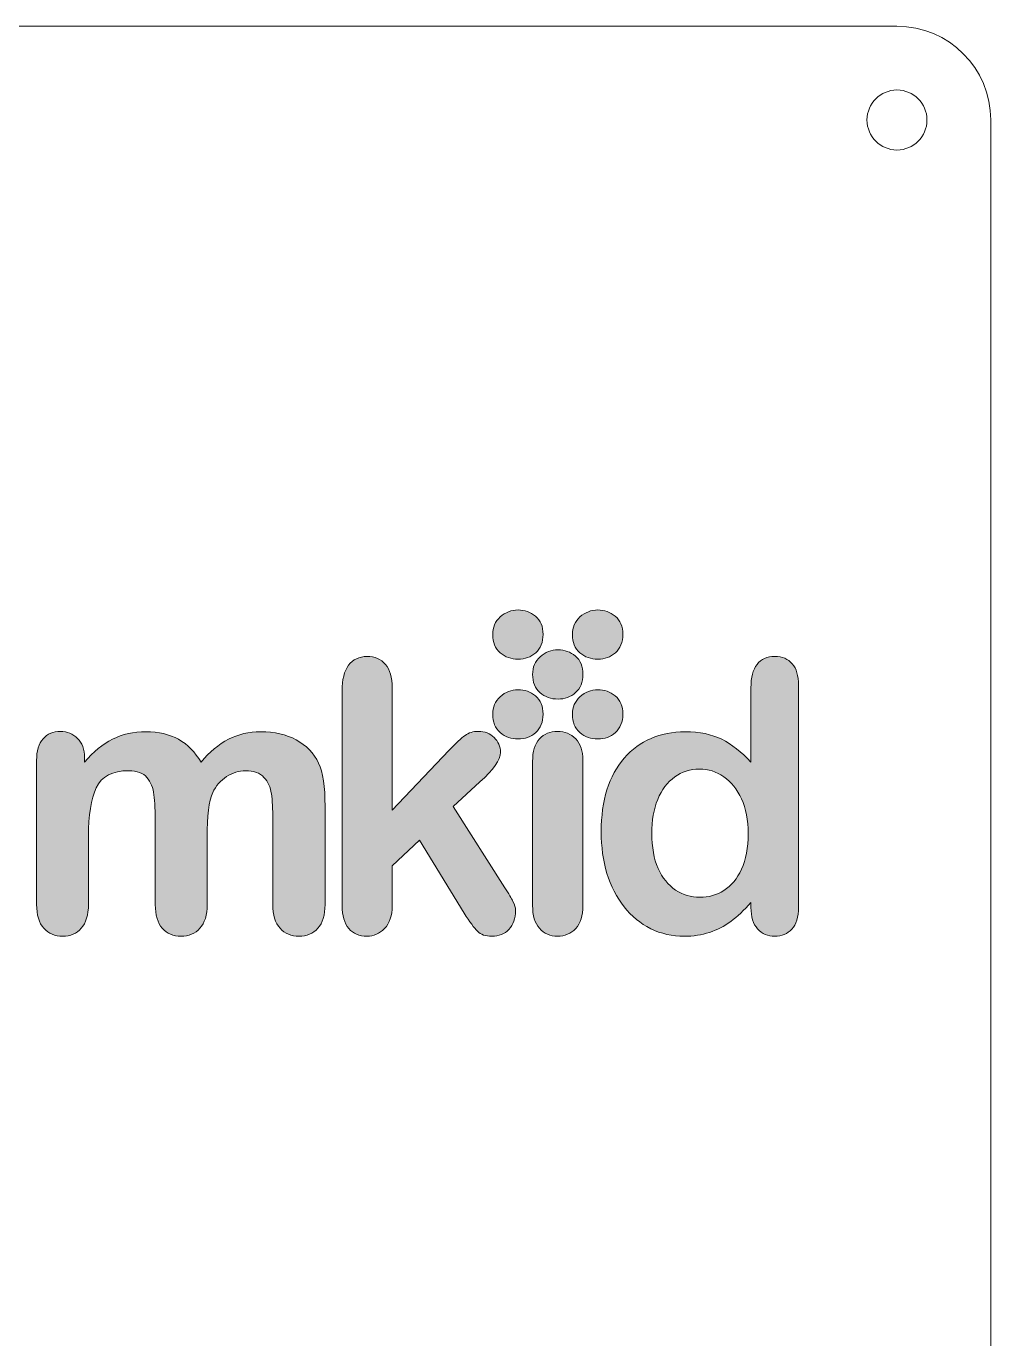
# Model space of a CAD drawing. Header units: millimetres. Extents: x 0 to 366, y 0 to 574.
# Drawn here: x 222.6 to 274, y 496 to 566 of the extents above; entities that cross this region are included whole.
import ezdxf

# ---------------------------------------------------------------- set-up
doc = ezdxf.new("R2010")
doc.units = ezdxf.units.MM
doc.layers.add('cut profiles', color=1, linetype='Continuous', lineweight=9, true_color=0xff0000)
doc.layers.add('raster engrave', color=7, linetype='Continuous', lineweight=5, true_color=0x000000)

msp = doc.modelspace()

# ---------------------------------------------------------------- hatches: boundary and pattern name
at = {"layer": 'raster engrave'}
h = msp.add_hatch(color=256, dxfattribs=at)
edge = h.paths.add_edge_path()
edge.add_spline(control_points=[(248.797, 532.241), (248.423, 532.241), (248.101, 532.356), (247.832, 532.586)], knot_values=[0, 0, 0, 0, 1, 1, 1, 1], degree=3, periodic=0)
edge.add_spline(control_points=[(247.832, 532.586), (247.57, 532.815), (247.438, 533.14), (247.438, 533.56)], knot_values=[0, 0, 0, 0, 1, 1, 1, 1], degree=3, periodic=0)
edge.add_spline(control_points=[(247.438, 533.56), (247.438, 533.941), (247.573, 534.252), (247.842, 534.495)], knot_values=[0, 0, 0, 0, 1, 1, 1, 1], degree=3, periodic=0)
edge.add_spline(control_points=[(247.842, 534.495), (248.117, 534.745), (248.436, 534.869), (248.797, 534.869)], knot_values=[0, 0, 0, 0, 1, 1, 1, 1], degree=3, periodic=0)
edge.add_spline(control_points=[(248.797, 534.869), (249.145, 534.869), (249.453, 534.758), (249.722, 534.535)], knot_values=[0, 0, 0, 0, 1, 1, 1, 1], degree=3, periodic=0)
edge.add_spline(control_points=[(249.722, 534.535), (249.991, 534.312), (250.126, 533.987), (250.126, 533.56)], knot_values=[0, 0, 0, 0, 1, 1, 1, 1], degree=3, periodic=0)
edge.add_spline(control_points=[(250.126, 533.56), (250.126, 533.147), (249.994, 532.822), (249.732, 532.586)], knot_values=[0, 0, 0, 0, 1, 1, 1, 1], degree=3, periodic=0)
edge.add_spline(control_points=[(249.732, 532.586), (249.469, 532.356), (249.158, 532.241), (248.797, 532.241)], knot_values=[0, 0, 0, 0, 1, 1, 1, 1], degree=3, periodic=0)
h = msp.add_hatch(color=256, dxfattribs=at)
edge = h.paths.add_edge_path()
edge.add_spline(control_points=[(252.085, 532.586), (251.822, 532.815), (251.691, 533.14), (251.691, 533.56)], knot_values=[0, 0, 0, 0, 1, 1, 1, 1], degree=3, periodic=0)
edge.add_spline(control_points=[(251.691, 533.56), (251.691, 533.941), (251.825, 534.252), (252.094, 534.495)], knot_values=[0, 0, 0, 0, 1, 1, 1, 1], degree=3, periodic=0)
edge.add_spline(control_points=[(252.094, 534.495), (252.37, 534.745), (252.688, 534.869), (253.049, 534.869)], knot_values=[0, 0, 0, 0, 1, 1, 1, 1], degree=3, periodic=0)
edge.add_spline(control_points=[(253.049, 534.869), (253.397, 534.869), (253.705, 534.758), (253.975, 534.535)], knot_values=[0, 0, 0, 0, 1, 1, 1, 1], degree=3, periodic=0)
edge.add_spline(control_points=[(253.975, 534.535), (254.244, 534.312), (254.378, 533.987), (254.378, 533.56)], knot_values=[0, 0, 0, 0, 1, 1, 1, 1], degree=3, periodic=0)
edge.add_spline(control_points=[(254.378, 533.56), (254.378, 533.147), (254.247, 532.822), (253.984, 532.586)], knot_values=[0, 0, 0, 0, 1, 1, 1, 1], degree=3, periodic=0)
edge.add_spline(control_points=[(253.984, 532.586), (253.722, 532.356), (253.41, 532.241), (253.049, 532.241)], knot_values=[0, 0, 0, 0, 1, 1, 1, 1], degree=3, periodic=0)
edge.add_spline(control_points=[(253.049, 532.241), (252.675, 532.241), (252.354, 532.356), (252.085, 532.586)], knot_values=[0, 0, 0, 0, 1, 1, 1, 1], degree=3, periodic=0)
h = msp.add_hatch(color=256, dxfattribs=at)
edge = h.paths.add_edge_path()
edge.add_spline(control_points=[(249.958, 530.459), (249.696, 530.689), (249.565, 531.014), (249.565, 531.434)], knot_values=[0, 0, 0, 0, 1, 1, 1, 1], degree=3, periodic=0)
edge.add_spline(control_points=[(249.565, 531.434), (249.565, 531.815), (249.699, 532.126), (249.968, 532.369)], knot_values=[0, 0, 0, 0, 1, 1, 1, 1], degree=3, periodic=0)
edge.add_spline(control_points=[(249.968, 532.369), (250.244, 532.618), (250.562, 532.743), (250.923, 532.743)], knot_values=[0, 0, 0, 0, 1, 1, 1, 1], degree=3, periodic=0)
edge.add_spline(control_points=[(250.923, 532.743), (251.271, 532.743), (251.579, 532.632), (251.848, 532.408)], knot_values=[0, 0, 0, 0, 1, 1, 1, 1], degree=3, periodic=0)
edge.add_spline(control_points=[(251.848, 532.408), (252.117, 532.185), (252.252, 531.86), (252.252, 531.434)], knot_values=[0, 0, 0, 0, 1, 1, 1, 1], degree=3, periodic=0)
edge.add_spline(control_points=[(252.252, 531.434), (252.252, 531.02), (252.121, 530.696), (251.858, 530.459)], knot_values=[0, 0, 0, 0, 1, 1, 1, 1], degree=3, periodic=0)
edge.add_spline(control_points=[(251.858, 530.459), (251.596, 530.23), (251.284, 530.115), (250.923, 530.115)], knot_values=[0, 0, 0, 0, 1, 1, 1, 1], degree=3, periodic=0)
edge.add_spline(control_points=[(250.923, 530.115), (250.549, 530.115), (250.227, 530.23), (249.958, 530.459)], knot_values=[0, 0, 0, 0, 1, 1, 1, 1], degree=3, periodic=0)
h = msp.add_hatch(color=256, dxfattribs=at)
edge = h.paths.add_edge_path()
edge.add_spline(control_points=[(241.67, 517.879), (241.401, 517.603), (241.089, 517.466), (240.735, 517.466)], knot_values=[0, 0, 0, 0, 1, 1, 1, 1], degree=3, periodic=0)
edge.add_spline(control_points=[(240.735, 517.466), (240.321, 517.466), (239.996, 517.603), (239.76, 517.879)], knot_values=[0, 0, 0, 0, 1, 1, 1, 1], degree=3, periodic=0)
edge.add_spline(control_points=[(239.76, 517.879), (239.524, 518.155), (239.406, 518.562), (239.406, 519.1)], knot_values=[0, 0, 0, 0, 1, 1, 1, 1], degree=3, periodic=0)
edge.add_line((239.406, 519.1), (239.406, 530.558))
edge.add_spline(control_points=[(239.406, 530.558), (239.406, 531.155), (239.521, 531.608), (239.75, 531.916)], knot_values=[0, 0, 0, 0, 1, 1, 1, 1], degree=3, periodic=0)
edge.add_spline(control_points=[(239.75, 531.916), (239.98, 532.231), (240.308, 532.389), (240.735, 532.389)], knot_values=[0, 0, 0, 0, 1, 1, 1, 1], degree=3, periodic=0)
edge.add_spline(control_points=[(240.735, 532.389), (241.148, 532.389), (241.476, 532.248), (241.719, 531.965)], knot_values=[0, 0, 0, 0, 1, 1, 1, 1], degree=3, periodic=0)
edge.add_spline(control_points=[(241.719, 531.965), (241.962, 531.683), (242.083, 531.267), (242.083, 530.715)], knot_values=[0, 0, 0, 0, 1, 1, 1, 1], degree=3, periodic=0)
edge.add_line((242.083, 530.715), (242.083, 524.199))
edge.add_line((242.083, 524.199), (245.105, 527.368))
edge.add_spline(control_points=[(245.105, 527.368), (245.479, 527.762), (245.765, 528.031), (245.962, 528.176)], knot_values=[0, 0, 0, 0, 1, 1, 1, 1], degree=3, periodic=0)
edge.add_spline(control_points=[(245.962, 528.176), (246.159, 528.32), (246.398, 528.392), (246.68, 528.392)], knot_values=[0, 0, 0, 0, 1, 1, 1, 1], degree=3, periodic=0)
edge.add_spline(control_points=[(246.68, 528.392), (247.015, 528.392), (247.294, 528.284), (247.517, 528.067)], knot_values=[0, 0, 0, 0, 1, 1, 1, 1], degree=3, periodic=0)
edge.add_spline(control_points=[(247.517, 528.067), (247.74, 527.857), (247.852, 527.592), (247.852, 527.27)], knot_values=[0, 0, 0, 0, 1, 1, 1, 1], degree=3, periodic=0)
edge.add_spline(control_points=[(247.852, 527.27), (247.852, 526.876), (247.487, 526.351), (246.759, 525.695)], knot_values=[0, 0, 0, 0, 1, 1, 1, 1], degree=3, periodic=0)
edge.add_line((246.759, 525.695), (245.332, 524.386))
edge.add_line((245.332, 524.386), (248.088, 520.054))
edge.add_spline(control_points=[(248.088, 520.054), (248.291, 519.733), (248.436, 519.487), (248.521, 519.316)], knot_values=[0, 0, 0, 0, 1, 1, 1, 1], degree=3, periodic=0)
edge.add_spline(control_points=[(248.521, 519.316), (248.613, 519.152), (248.659, 518.995), (248.659, 518.844)], knot_values=[0, 0, 0, 0, 1, 1, 1, 1], degree=3, periodic=0)
edge.add_spline(control_points=[(248.659, 518.844), (248.659, 518.417), (248.541, 518.079), (248.305, 517.83)], knot_values=[0, 0, 0, 0, 1, 1, 1, 1], degree=3, periodic=0)
edge.add_spline(control_points=[(248.305, 517.83), (248.075, 517.587), (247.77, 517.466), (247.389, 517.466)], knot_values=[0, 0, 0, 0, 1, 1, 1, 1], degree=3, periodic=0)
edge.add_spline(control_points=[(247.389, 517.466), (247.061, 517.466), (246.808, 517.554), (246.631, 517.731)], knot_values=[0, 0, 0, 0, 1, 1, 1, 1], degree=3, periodic=0)
edge.add_spline(control_points=[(246.631, 517.731), (246.454, 517.909), (246.214, 518.23), (245.912, 518.696)], knot_values=[0, 0, 0, 0, 1, 1, 1, 1], degree=3, periodic=0)
edge.add_line((245.912, 518.696), (243.54, 522.594))
edge.add_line((243.54, 522.594), (242.083, 521.216))
edge.add_line((242.083, 521.216), (242.083, 519.08))
edge.add_spline(control_points=[(242.083, 519.08), (242.083, 518.562), (241.945, 518.161), (241.67, 517.879)], knot_values=[0, 0, 0, 0, 1, 1, 1, 1], degree=3, periodic=0)
h = msp.add_hatch(color=256, dxfattribs=at)
edge = h.paths.add_edge_path()
edge.add_spline(control_points=[(261.21, 519.267), (260.849, 518.854), (260.491, 518.516), (260.137, 518.253)], knot_values=[0, 0, 0, 0, 1, 1, 1, 1], degree=3, periodic=0)
edge.add_spline(control_points=[(260.137, 518.253), (259.789, 517.997), (259.408, 517.804), (258.995, 517.672)], knot_values=[0, 0, 0, 0, 1, 1, 1, 1], degree=3, periodic=0)
edge.add_spline(control_points=[(258.995, 517.672), (258.588, 517.534), (258.142, 517.466), (257.656, 517.466)], knot_values=[0, 0, 0, 0, 1, 1, 1, 1], degree=3, periodic=0)
edge.add_spline(control_points=[(257.656, 517.466), (257.013, 517.466), (256.416, 517.6), (255.865, 517.869)], knot_values=[0, 0, 0, 0, 1, 1, 1, 1], degree=3, periodic=0)
edge.add_spline(control_points=[(255.865, 517.869), (255.32, 518.145), (254.847, 518.535), (254.447, 519.041)], knot_values=[0, 0, 0, 0, 1, 1, 1, 1], degree=3, periodic=0)
edge.add_spline(control_points=[(254.447, 519.041), (254.047, 519.546), (253.742, 520.14), (253.532, 520.822)], knot_values=[0, 0, 0, 0, 1, 1, 1, 1], degree=3, periodic=0)
edge.add_spline(control_points=[(253.532, 520.822), (253.328, 521.505), (253.226, 522.243), (253.226, 523.037)], knot_values=[0, 0, 0, 0, 1, 1, 1, 1], degree=3, periodic=0)
edge.add_spline(control_points=[(253.226, 523.037), (253.226, 524.717), (253.637, 526.026), (254.457, 526.965)], knot_values=[0, 0, 0, 0, 1, 1, 1, 1], degree=3, periodic=0)
edge.add_spline(control_points=[(254.457, 526.965), (255.277, 527.903), (256.357, 528.372), (257.695, 528.372)], knot_values=[0, 0, 0, 0, 1, 1, 1, 1], degree=3, periodic=0)
edge.add_spline(control_points=[(257.695, 528.372), (258.47, 528.372), (259.123, 528.238), (259.654, 527.969)], knot_values=[0, 0, 0, 0, 1, 1, 1, 1], degree=3, periodic=0)
edge.add_spline(control_points=[(259.654, 527.969), (260.186, 527.706), (260.704, 527.299), (261.21, 526.748)], knot_values=[0, 0, 0, 0, 1, 1, 1, 1], degree=3, periodic=0)
edge.add_line((261.21, 526.748), (261.21, 530.715))
edge.add_spline(control_points=[(261.21, 530.715), (261.21, 531.267), (261.318, 531.683), (261.535, 531.965)], knot_values=[0, 0, 0, 0, 1, 1, 1, 1], degree=3, periodic=0)
edge.add_spline(control_points=[(261.535, 531.965), (261.758, 532.248), (262.073, 532.389), (262.48, 532.389)], knot_values=[0, 0, 0, 0, 1, 1, 1, 1], degree=3, periodic=0)
edge.add_spline(control_points=[(262.48, 532.389), (262.886, 532.389), (263.198, 532.257), (263.415, 531.995)], knot_values=[0, 0, 0, 0, 1, 1, 1, 1], degree=3, periodic=0)
edge.add_spline(control_points=[(263.415, 531.995), (263.638, 531.739), (263.749, 531.358), (263.749, 530.853)], knot_values=[0, 0, 0, 0, 1, 1, 1, 1], degree=3, periodic=0)
edge.add_line((263.749, 530.853), (263.749, 519.001))
edge.add_spline(control_points=[(263.749, 519.001), (263.749, 518.489), (263.631, 518.105), (263.395, 517.849)], knot_values=[0, 0, 0, 0, 1, 1, 1, 1], degree=3, periodic=0)
edge.add_spline(control_points=[(263.395, 517.849), (263.159, 517.594), (262.854, 517.466), (262.48, 517.466)], knot_values=[0, 0, 0, 0, 1, 1, 1, 1], degree=3, periodic=0)
edge.add_spline(control_points=[(262.48, 517.466), (262.112, 517.466), (261.807, 517.597), (261.564, 517.859)], knot_values=[0, 0, 0, 0, 1, 1, 1, 1], degree=3, periodic=0)
edge.add_spline(control_points=[(261.564, 517.859), (261.328, 518.128), (261.21, 518.509), (261.21, 519.001)], knot_values=[0, 0, 0, 0, 1, 1, 1, 1], degree=3, periodic=0)
edge.add_line((261.21, 519.001), (261.21, 519.267))
edge = h.paths.add_edge_path()
edge.add_spline(control_points=[(261.062, 522.949), (261.062, 523.664), (260.944, 524.277), (260.708, 524.789)], knot_values=[0, 0, 0, 0, 1, 1, 1, 1], degree=3, periodic=0)
edge.add_spline(control_points=[(260.708, 524.789), (260.478, 525.308), (260.163, 525.702), (259.763, 525.971)], knot_values=[0, 0, 0, 0, 1, 1, 1, 1], degree=3, periodic=0)
edge.add_spline(control_points=[(259.763, 525.971), (259.369, 526.246), (258.936, 526.384), (258.463, 526.384)], knot_values=[0, 0, 0, 0, 1, 1, 1, 1], degree=3, periodic=0)
edge.add_spline(control_points=[(258.463, 526.384), (257.971, 526.384), (257.531, 526.243), (257.144, 525.961)], knot_values=[0, 0, 0, 0, 1, 1, 1, 1], degree=3, periodic=0)
edge.add_spline(control_points=[(257.144, 525.961), (256.757, 525.685), (256.455, 525.285), (256.239, 524.76)], knot_values=[0, 0, 0, 0, 1, 1, 1, 1], degree=3, periodic=0)
edge.add_spline(control_points=[(256.239, 524.76), (256.029, 524.241), (255.924, 523.638), (255.924, 522.949)], knot_values=[0, 0, 0, 0, 1, 1, 1, 1], degree=3, periodic=0)
edge.add_spline(control_points=[(255.924, 522.949), (255.924, 522.22), (256.035, 521.6), (256.258, 521.088)], knot_values=[0, 0, 0, 0, 1, 1, 1, 1], degree=3, periodic=0)
edge.add_spline(control_points=[(256.258, 521.088), (256.488, 520.576), (256.8, 520.189), (257.193, 519.927)], knot_values=[0, 0, 0, 0, 1, 1, 1, 1], degree=3, periodic=0)
edge.add_spline(control_points=[(257.193, 519.927), (257.587, 519.671), (258.017, 519.543), (258.483, 519.543)], knot_values=[0, 0, 0, 0, 1, 1, 1, 1], degree=3, periodic=0)
edge.add_spline(control_points=[(258.483, 519.543), (258.955, 519.543), (259.385, 519.664), (259.772, 519.907)], knot_values=[0, 0, 0, 0, 1, 1, 1, 1], degree=3, periodic=0)
edge.add_spline(control_points=[(259.772, 519.907), (260.166, 520.156), (260.478, 520.534), (260.708, 521.039)], knot_values=[0, 0, 0, 0, 1, 1, 1, 1], degree=3, periodic=0)
edge.add_spline(control_points=[(260.708, 521.039), (260.944, 521.551), (261.062, 522.187), (261.062, 522.949)], knot_values=[0, 0, 0, 0, 1, 1, 1, 1], degree=3, periodic=0)
h = msp.add_hatch(color=256, dxfattribs=at)
edge = h.paths.add_edge_path()
edge.add_spline(control_points=[(248.797, 527.989), (248.423, 527.989), (248.101, 528.103), (247.832, 528.333)], knot_values=[0, 0, 0, 0, 1, 1, 1, 1], degree=3, periodic=0)
edge.add_spline(control_points=[(247.832, 528.333), (247.57, 528.563), (247.438, 528.888), (247.438, 529.308)], knot_values=[0, 0, 0, 0, 1, 1, 1, 1], degree=3, periodic=0)
edge.add_spline(control_points=[(247.438, 529.308), (247.438, 529.688), (247.573, 530), (247.842, 530.243)], knot_values=[0, 0, 0, 0, 1, 1, 1, 1], degree=3, periodic=0)
edge.add_spline(control_points=[(247.842, 530.243), (248.117, 530.492), (248.436, 530.617), (248.797, 530.617)], knot_values=[0, 0, 0, 0, 1, 1, 1, 1], degree=3, periodic=0)
edge.add_spline(control_points=[(248.797, 530.617), (249.145, 530.617), (249.453, 530.505), (249.722, 530.282)], knot_values=[0, 0, 0, 0, 1, 1, 1, 1], degree=3, periodic=0)
edge.add_spline(control_points=[(249.722, 530.282), (249.991, 530.059), (250.126, 529.734), (250.126, 529.308)], knot_values=[0, 0, 0, 0, 1, 1, 1, 1], degree=3, periodic=0)
edge.add_spline(control_points=[(250.126, 529.308), (250.126, 528.894), (249.994, 528.569), (249.732, 528.333)], knot_values=[0, 0, 0, 0, 1, 1, 1, 1], degree=3, periodic=0)
edge.add_spline(control_points=[(249.732, 528.333), (249.469, 528.103), (249.158, 527.989), (248.797, 527.989)], knot_values=[0, 0, 0, 0, 1, 1, 1, 1], degree=3, periodic=0)
h = msp.add_hatch(color=256, dxfattribs=at)
edge = h.paths.add_edge_path()
edge.add_spline(control_points=[(251.691, 529.308), (251.691, 529.688), (251.825, 530), (252.094, 530.243)], knot_values=[0, 0, 0, 0, 1, 1, 1, 1], degree=3, periodic=0)
edge.add_spline(control_points=[(252.094, 530.243), (252.37, 530.492), (252.688, 530.617), (253.049, 530.617)], knot_values=[0, 0, 0, 0, 1, 1, 1, 1], degree=3, periodic=0)
edge.add_spline(control_points=[(253.049, 530.617), (253.397, 530.617), (253.705, 530.505), (253.975, 530.282)], knot_values=[0, 0, 0, 0, 1, 1, 1, 1], degree=3, periodic=0)
edge.add_spline(control_points=[(253.975, 530.282), (254.244, 530.059), (254.378, 529.734), (254.378, 529.308)], knot_values=[0, 0, 0, 0, 1, 1, 1, 1], degree=3, periodic=0)
edge.add_spline(control_points=[(254.378, 529.308), (254.378, 528.894), (254.247, 528.569), (253.984, 528.333)], knot_values=[0, 0, 0, 0, 1, 1, 1, 1], degree=3, periodic=0)
edge.add_spline(control_points=[(253.984, 528.333), (253.722, 528.103), (253.41, 527.989), (253.049, 527.989)], knot_values=[0, 0, 0, 0, 1, 1, 1, 1], degree=3, periodic=0)
edge.add_spline(control_points=[(253.049, 527.989), (252.675, 527.989), (252.354, 528.103), (252.085, 528.333)], knot_values=[0, 0, 0, 0, 1, 1, 1, 1], degree=3, periodic=0)
edge.add_spline(control_points=[(252.085, 528.333), (251.822, 528.563), (251.691, 528.888), (251.691, 529.308)], knot_values=[0, 0, 0, 0, 1, 1, 1, 1], degree=3, periodic=0)
h = msp.add_hatch(color=256, dxfattribs=at)
edge = h.paths.add_edge_path()
edge.add_spline(control_points=[(235.636, 525.065), (235.59, 525.413), (235.458, 525.705), (235.242, 525.941)], knot_values=[0, 0, 0, 0, 1, 1, 1, 1], degree=3, periodic=0)
edge.add_spline(control_points=[(235.242, 525.941), (235.025, 526.177), (234.697, 526.295), (234.257, 526.295)], knot_values=[0, 0, 0, 0, 1, 1, 1, 1], degree=3, periodic=0)
edge.add_spline(control_points=[(234.257, 526.295), (233.903, 526.295), (233.565, 526.19), (233.244, 525.98)], knot_values=[0, 0, 0, 0, 1, 1, 1, 1], degree=3, periodic=0)
edge.add_spline(control_points=[(233.244, 525.98), (232.929, 525.77), (232.682, 525.488), (232.505, 525.134)], knot_values=[0, 0, 0, 0, 1, 1, 1, 1], degree=3, periodic=0)
edge.add_spline(control_points=[(232.505, 525.134), (232.308, 524.681), (232.21, 523.88), (232.21, 522.732)], knot_values=[0, 0, 0, 0, 1, 1, 1, 1], degree=3, periodic=0)
edge.add_line((232.21, 522.732), (232.21, 519.159))
edge.add_spline(control_points=[(232.21, 519.159), (232.21, 518.594), (232.082, 518.171), (231.826, 517.889)], knot_values=[0, 0, 0, 0, 1, 1, 1, 1], degree=3, periodic=0)
edge.add_spline(control_points=[(231.826, 517.889), (231.57, 517.607), (231.232, 517.466), (230.812, 517.466)], knot_values=[0, 0, 0, 0, 1, 1, 1, 1], degree=3, periodic=0)
edge.add_spline(control_points=[(230.812, 517.466), (230.405, 517.466), (230.074, 517.607), (229.818, 517.889)], knot_values=[0, 0, 0, 0, 1, 1, 1, 1], degree=3, periodic=0)
edge.add_spline(control_points=[(229.818, 517.889), (229.569, 518.171), (229.444, 518.594), (229.444, 519.159)], knot_values=[0, 0, 0, 0, 1, 1, 1, 1], degree=3, periodic=0)
edge.add_line((229.444, 519.159), (229.444, 523.441))
edge.add_spline(control_points=[(229.444, 523.441), (229.444, 524.117), (229.421, 524.642), (229.375, 525.016)], knot_values=[0, 0, 0, 0, 1, 1, 1, 1], degree=3, periodic=0)
edge.add_spline(control_points=[(229.375, 525.016), (229.329, 525.39), (229.204, 525.695), (229.001, 525.931)], knot_values=[0, 0, 0, 0, 1, 1, 1, 1], degree=3, periodic=0)
edge.add_spline(control_points=[(229.001, 525.931), (228.797, 526.174), (228.476, 526.295), (228.036, 526.295)], knot_values=[0, 0, 0, 0, 1, 1, 1, 1], degree=3, periodic=0)
edge.add_spline(control_points=[(228.036, 526.295), (227.157, 526.295), (226.576, 525.994), (226.294, 525.39)], knot_values=[0, 0, 0, 0, 1, 1, 1, 1], degree=3, periodic=0)
edge.add_spline(control_points=[(226.294, 525.39), (226.018, 524.786), (225.88, 523.92), (225.88, 522.791)], knot_values=[0, 0, 0, 0, 1, 1, 1, 1], degree=3, periodic=0)
edge.add_line((225.88, 522.791), (225.88, 519.159))
edge.add_spline(control_points=[(225.88, 519.159), (225.88, 518.601), (225.752, 518.178), (225.497, 517.889)], knot_values=[0, 0, 0, 0, 1, 1, 1, 1], degree=3, periodic=0)
edge.add_spline(control_points=[(225.497, 517.889), (225.247, 517.607), (224.916, 517.466), (224.502, 517.466)], knot_values=[0, 0, 0, 0, 1, 1, 1, 1], degree=3, periodic=0)
edge.add_spline(control_points=[(224.502, 517.466), (224.095, 517.466), (223.761, 517.607), (223.498, 517.889)], knot_values=[0, 0, 0, 0, 1, 1, 1, 1], degree=3, periodic=0)
edge.add_spline(control_points=[(223.498, 517.889), (223.242, 518.178), (223.114, 518.601), (223.114, 519.159)], knot_values=[0, 0, 0, 0, 1, 1, 1, 1], degree=3, periodic=0)
edge.add_line((223.114, 519.159), (223.114, 526.847))
edge.add_spline(control_points=[(223.114, 526.847), (223.114, 527.352), (223.229, 527.736), (223.459, 527.998)], knot_values=[0, 0, 0, 0, 1, 1, 1, 1], degree=3, periodic=0)
edge.add_spline(control_points=[(223.459, 527.998), (223.695, 528.261), (224.004, 528.392), (224.384, 528.392)], knot_values=[0, 0, 0, 0, 1, 1, 1, 1], degree=3, periodic=0)
edge.add_spline(control_points=[(224.384, 528.392), (224.752, 528.392), (225.057, 528.267), (225.3, 528.018)], knot_values=[0, 0, 0, 0, 1, 1, 1, 1], degree=3, periodic=0)
edge.add_spline(control_points=[(225.3, 528.018), (225.549, 527.775), (225.674, 527.437), (225.674, 527.004)], knot_values=[0, 0, 0, 0, 1, 1, 1, 1], degree=3, periodic=0)
edge.add_line((225.674, 527.004), (225.674, 526.748))
edge.add_spline(control_points=[(225.674, 526.748), (226.14, 527.306), (226.638, 527.716), (227.17, 527.979)], knot_values=[0, 0, 0, 0, 1, 1, 1, 1], degree=3, periodic=0)
edge.add_spline(control_points=[(227.17, 527.979), (227.702, 528.241), (228.292, 528.372), (228.942, 528.372)], knot_values=[0, 0, 0, 0, 1, 1, 1, 1], degree=3, periodic=0)
edge.add_spline(control_points=[(228.942, 528.372), (229.618, 528.372), (230.199, 528.238), (230.684, 527.969)], knot_values=[0, 0, 0, 0, 1, 1, 1, 1], degree=3, periodic=0)
edge.add_spline(control_points=[(230.684, 527.969), (231.17, 527.7), (231.57, 527.293), (231.885, 526.748)], knot_values=[0, 0, 0, 0, 1, 1, 1, 1], degree=3, periodic=0)
edge.add_spline(control_points=[(231.885, 526.748), (232.338, 527.299), (232.824, 527.706), (233.342, 527.969)], knot_values=[0, 0, 0, 0, 1, 1, 1, 1], degree=3, periodic=0)
edge.add_spline(control_points=[(233.342, 527.969), (233.86, 528.238), (234.435, 528.372), (235.065, 528.372)], knot_values=[0, 0, 0, 0, 1, 1, 1, 1], degree=3, periodic=0)
edge.add_spline(control_points=[(235.065, 528.372), (235.8, 528.372), (236.433, 528.228), (236.965, 527.939)], knot_values=[0, 0, 0, 0, 1, 1, 1, 1], degree=3, periodic=0)
edge.add_spline(control_points=[(236.965, 527.939), (237.496, 527.651), (237.893, 527.237), (238.156, 526.699)], knot_values=[0, 0, 0, 0, 1, 1, 1, 1], degree=3, periodic=0)
edge.add_spline(control_points=[(238.156, 526.699), (238.385, 526.213), (238.5, 525.449), (238.5, 524.405)], knot_values=[0, 0, 0, 0, 1, 1, 1, 1], degree=3, periodic=0)
edge.add_line((238.5, 524.405), (238.5, 519.159))
edge.add_spline(control_points=[(238.5, 519.159), (238.5, 518.594), (238.372, 518.171), (238.116, 517.889)], knot_values=[0, 0, 0, 0, 1, 1, 1, 1], degree=3, periodic=0)
edge.add_spline(control_points=[(238.116, 517.889), (237.86, 517.607), (237.522, 517.466), (237.102, 517.466)], knot_values=[0, 0, 0, 0, 1, 1, 1, 1], degree=3, periodic=0)
edge.add_spline(control_points=[(237.102, 517.466), (236.695, 517.466), (236.361, 517.607), (236.098, 517.889)], knot_values=[0, 0, 0, 0, 1, 1, 1, 1], degree=3, periodic=0)
edge.add_spline(control_points=[(236.098, 517.889), (235.842, 518.178), (235.714, 518.601), (235.714, 519.159)], knot_values=[0, 0, 0, 0, 1, 1, 1, 1], degree=3, periodic=0)
edge.add_line((235.714, 519.159), (235.714, 523.677))
edge.add_spline(control_points=[(235.714, 523.677), (235.714, 524.254), (235.688, 524.717), (235.636, 525.065)], knot_values=[0, 0, 0, 0, 1, 1, 1, 1], degree=3, periodic=0)
h = msp.add_hatch(color=256, dxfattribs=at)
edge = h.paths.add_edge_path()
edge.add_line((249.565, 519.1), (249.565, 526.788))
edge.add_spline(control_points=[(249.565, 526.788), (249.565, 527.319), (249.686, 527.719), (249.929, 527.989)], knot_values=[0, 0, 0, 0, 1, 1, 1, 1], degree=3, periodic=0)
edge.add_spline(control_points=[(249.929, 527.989), (250.178, 528.258), (250.5, 528.392), (250.893, 528.392)], knot_values=[0, 0, 0, 0, 1, 1, 1, 1], degree=3, periodic=0)
edge.add_spline(control_points=[(250.893, 528.392), (251.287, 528.392), (251.612, 528.258), (251.868, 527.989)], knot_values=[0, 0, 0, 0, 1, 1, 1, 1], degree=3, periodic=0)
edge.add_spline(control_points=[(251.868, 527.989), (252.124, 527.719), (252.252, 527.345), (252.252, 526.866)], knot_values=[0, 0, 0, 0, 1, 1, 1, 1], degree=3, periodic=0)
edge.add_line((252.252, 526.866), (252.252, 519.1))
edge.add_spline(control_points=[(252.252, 519.1), (252.252, 518.562), (252.124, 518.155), (251.868, 517.879)], knot_values=[0, 0, 0, 0, 1, 1, 1, 1], degree=3, periodic=0)
edge.add_spline(control_points=[(251.868, 517.879), (251.612, 517.603), (251.287, 517.466), (250.893, 517.466)], knot_values=[0, 0, 0, 0, 1, 1, 1, 1], degree=3, periodic=0)
edge.add_spline(control_points=[(250.893, 517.466), (250.5, 517.466), (250.178, 517.607), (249.929, 517.889)], knot_values=[0, 0, 0, 0, 1, 1, 1, 1], degree=3, periodic=0)
edge.add_spline(control_points=[(249.929, 517.889), (249.686, 518.171), (249.565, 518.575), (249.565, 519.1)], knot_values=[0, 0, 0, 0, 1, 1, 1, 1], degree=3, periodic=0)

# ---------------------------------------------------------------- linework, layer by layer
at = {"layer": 'cut profiles'}
for p, q in [((189, 566), (269, 566)), ((274, 456), (274, 561))]:
    msp.add_line(p, q, dxfattribs=at)
msp.add_circle((269, 561), 1.6, dxfattribs=at)
msp.add_arc((269, 561), 5, 0, 90, dxfattribs=at)
at = {"layer": 'raster engrave', "color": 7, "true_color": 0xffffff}
for points in [[(242.083, 530.715), (242.083, 524.199), (245.105, 527.368)], [(261.21, 526.748), (261.21, 530.715)], [(263.749, 530.853), (263.749, 519.001)], [(239.406, 519.1), (239.406, 530.558)], [(223.114, 519.159), (223.114, 526.847)], [(225.674, 527.004), (225.674, 526.748)], [(249.565, 519.1), (249.565, 526.788)], [(252.252, 526.866), (252.252, 519.1)], [(246.759, 525.695), (245.332, 524.386), (248.088, 520.054)], [(238.5, 524.405), (238.5, 519.159)], [(235.714, 519.159), (235.714, 523.677)], [(229.444, 519.159), (229.444, 523.441)], [(225.88, 522.791), (225.88, 519.159)], [(232.21, 522.732), (232.21, 519.159)], [(245.912, 518.696), (243.54, 522.594), (242.083, 521.216), (242.083, 519.08)], [(261.21, 519.001), (261.21, 519.267)]]:
    msp.add_lwpolyline(points, dxfattribs=at)
for points in [[(247.842, 534.495), (248.117, 534.745), (248.436, 534.869), (248.797, 534.869)], [(248.797, 534.869), (249.145, 534.869), (249.453, 534.758), (249.722, 534.535)], [(252.094, 534.495), (252.37, 534.745), (252.688, 534.869), (253.049, 534.869)], [(253.049, 534.869), (253.397, 534.869), (253.705, 534.758), (253.975, 534.535)], [(247.438, 533.56), (247.438, 533.941), (247.573, 534.252), (247.842, 534.495)], [(249.722, 534.535), (249.991, 534.312), (250.126, 533.987), (250.126, 533.56)], [(251.691, 533.56), (251.691, 533.941), (251.825, 534.252), (252.094, 534.495)], [(253.975, 534.535), (254.244, 534.312), (254.378, 533.987), (254.378, 533.56)], [(247.832, 532.586), (247.57, 532.815), (247.438, 533.14), (247.438, 533.56)], [(250.126, 533.56), (250.126, 533.147), (249.994, 532.822), (249.732, 532.586)], [(252.085, 532.586), (251.822, 532.815), (251.691, 533.14), (251.691, 533.56)], [(254.378, 533.56), (254.378, 533.147), (254.247, 532.822), (253.984, 532.586)], [(249.968, 532.369), (250.244, 532.618), (250.562, 532.743), (250.923, 532.743)], [(250.923, 532.743), (251.271, 532.743), (251.579, 532.632), (251.848, 532.408)], [(239.75, 531.916), (239.98, 532.231), (240.308, 532.389), (240.735, 532.389)], [(240.735, 532.389), (241.148, 532.389), (241.476, 532.248), (241.719, 531.965)], [(248.797, 532.241), (248.423, 532.241), (248.101, 532.356), (247.832, 532.586)], [(249.732, 532.586), (249.469, 532.356), (249.158, 532.241), (248.797, 532.241)], [(249.565, 531.434), (249.565, 531.815), (249.699, 532.126), (249.968, 532.369)], [(251.848, 532.408), (252.117, 532.185), (252.252, 531.86), (252.252, 531.434)], [(253.049, 532.241), (252.675, 532.241), (252.354, 532.356), (252.085, 532.586)], [(253.984, 532.586), (253.722, 532.356), (253.41, 532.241), (253.049, 532.241)], [(261.535, 531.965), (261.758, 532.248), (262.073, 532.389), (262.48, 532.389)], [(262.48, 532.389), (262.886, 532.389), (263.198, 532.257), (263.415, 531.995)], [(239.406, 530.558), (239.406, 531.155), (239.521, 531.608), (239.75, 531.916)], [(241.719, 531.965), (241.962, 531.683), (242.083, 531.267), (242.083, 530.715)], [(249.958, 530.459), (249.696, 530.689), (249.565, 531.014), (249.565, 531.434)], [(252.252, 531.434), (252.252, 531.02), (252.121, 530.696), (251.858, 530.459)], [(261.21, 530.715), (261.21, 531.267), (261.318, 531.683), (261.535, 531.965)], [(263.415, 531.995), (263.638, 531.739), (263.749, 531.358), (263.749, 530.853)], [(247.842, 530.243), (248.117, 530.492), (248.436, 530.617), (248.797, 530.617)], [(248.797, 530.617), (249.145, 530.617), (249.453, 530.505), (249.722, 530.282)], [(252.094, 530.243), (252.37, 530.492), (252.688, 530.617), (253.049, 530.617)], [(253.049, 530.617), (253.397, 530.617), (253.705, 530.505), (253.975, 530.282)], [(247.438, 529.308), (247.438, 529.688), (247.573, 530), (247.842, 530.243)], [(249.722, 530.282), (249.991, 530.059), (250.126, 529.734), (250.126, 529.308)], [(250.923, 530.115), (250.549, 530.115), (250.227, 530.23), (249.958, 530.459)], [(251.858, 530.459), (251.596, 530.23), (251.284, 530.115), (250.923, 530.115)], [(251.691, 529.308), (251.691, 529.688), (251.825, 530), (252.094, 530.243)], [(253.975, 530.282), (254.244, 530.059), (254.378, 529.734), (254.378, 529.308)], [(247.832, 528.333), (247.57, 528.563), (247.438, 528.888), (247.438, 529.308)], [(250.126, 529.308), (250.126, 528.894), (249.994, 528.569), (249.732, 528.333)], [(252.085, 528.333), (251.822, 528.563), (251.691, 528.888), (251.691, 529.308)], [(254.378, 529.308), (254.378, 528.894), (254.247, 528.569), (253.984, 528.333)], [(223.114, 526.847), (223.114, 527.352), (223.229, 527.736), (223.459, 527.998)], [(223.459, 527.998), (223.695, 528.261), (224.004, 528.392), (224.384, 528.392)], [(224.384, 528.392), (224.752, 528.392), (225.057, 528.267), (225.3, 528.018)], [(225.3, 528.018), (225.549, 527.775), (225.674, 527.437), (225.674, 527.004)], [(225.674, 526.748), (226.14, 527.306), (226.638, 527.716), (227.17, 527.979)], [(227.17, 527.979), (227.702, 528.241), (228.292, 528.372), (228.942, 528.372)], [(228.942, 528.372), (229.618, 528.372), (230.199, 528.238), (230.684, 527.969)], [(230.684, 527.969), (231.17, 527.7), (231.57, 527.293), (231.885, 526.748)], [(231.885, 526.748), (232.338, 527.299), (232.824, 527.706), (233.342, 527.969)], [(233.342, 527.969), (233.86, 528.238), (234.435, 528.372), (235.065, 528.372)], [(235.065, 528.372), (235.8, 528.372), (236.433, 528.228), (236.965, 527.939)], [(236.965, 527.939), (237.496, 527.651), (237.893, 527.237), (238.156, 526.699)], [(245.105, 527.368), (245.479, 527.762), (245.765, 528.031), (245.962, 528.176)], [(245.962, 528.176), (246.159, 528.32), (246.398, 528.392), (246.68, 528.392)], [(246.68, 528.392), (247.015, 528.392), (247.294, 528.284), (247.517, 528.067)], [(247.517, 528.067), (247.74, 527.857), (247.852, 527.592), (247.852, 527.27)], [(248.797, 527.989), (248.423, 527.989), (248.101, 528.103), (247.832, 528.333)], [(249.732, 528.333), (249.469, 528.103), (249.158, 527.989), (248.797, 527.989)], [(249.565, 526.788), (249.565, 527.319), (249.686, 527.719), (249.929, 527.989)], [(249.929, 527.989), (250.178, 528.258), (250.5, 528.392), (250.893, 528.392)], [(250.893, 528.392), (251.287, 528.392), (251.612, 528.258), (251.868, 527.989)], [(251.868, 527.989), (252.124, 527.719), (252.252, 527.345), (252.252, 526.866)], [(253.049, 527.989), (252.675, 527.989), (252.354, 528.103), (252.085, 528.333)], [(253.984, 528.333), (253.722, 528.103), (253.41, 527.989), (253.049, 527.989)], [(254.457, 526.965), (255.277, 527.903), (256.357, 528.372), (257.695, 528.372)], [(257.695, 528.372), (258.47, 528.372), (259.123, 528.238), (259.654, 527.969)], [(259.654, 527.969), (260.186, 527.706), (260.704, 527.299), (261.21, 526.748)], [(247.852, 527.27), (247.852, 526.876), (247.487, 526.351), (246.759, 525.695)], [(238.156, 526.699), (238.385, 526.213), (238.5, 525.449), (238.5, 524.405)], [(253.226, 523.037), (253.226, 524.717), (253.637, 526.026), (254.457, 526.965)], [(228.036, 526.295), (227.157, 526.295), (226.576, 525.994), (226.294, 525.39)], [(229.001, 525.931), (228.797, 526.174), (228.476, 526.295), (228.036, 526.295)], [(229.375, 525.016), (229.329, 525.39), (229.204, 525.695), (229.001, 525.931)], [(233.244, 525.98), (232.929, 525.77), (232.682, 525.488), (232.505, 525.134)], [(234.257, 526.295), (233.903, 526.295), (233.565, 526.19), (233.244, 525.98)], [(235.242, 525.941), (235.025, 526.177), (234.697, 526.295), (234.257, 526.295)], [(235.636, 525.065), (235.59, 525.413), (235.458, 525.705), (235.242, 525.941)], [(257.144, 525.961), (256.757, 525.685), (256.455, 525.285), (256.239, 524.76)], [(258.463, 526.384), (257.971, 526.384), (257.531, 526.243), (257.144, 525.961)], [(259.763, 525.971), (259.369, 526.246), (258.936, 526.384), (258.463, 526.384)], [(260.708, 524.789), (260.478, 525.308), (260.163, 525.702), (259.763, 525.971)], [(226.294, 525.39), (226.018, 524.786), (225.88, 523.92), (225.88, 522.791)], [(229.444, 523.441), (229.444, 524.117), (229.421, 524.642), (229.375, 525.016)], [(232.505, 525.134), (232.308, 524.681), (232.21, 523.88), (232.21, 522.732)], [(235.714, 523.677), (235.714, 524.254), (235.688, 524.717), (235.636, 525.065)], [(256.239, 524.76), (256.029, 524.241), (255.924, 523.638), (255.924, 522.949)], [(261.062, 522.949), (261.062, 523.664), (260.944, 524.277), (260.708, 524.789)], [(253.532, 520.822), (253.328, 521.505), (253.226, 522.243), (253.226, 523.037)], [(255.924, 522.949), (255.924, 522.22), (256.035, 521.6), (256.258, 521.088)], [(260.708, 521.039), (260.944, 521.551), (261.062, 522.187), (261.062, 522.949)], [(254.447, 519.041), (254.047, 519.546), (253.742, 520.14), (253.532, 520.822)], [(256.258, 521.088), (256.488, 520.576), (256.8, 520.189), (257.193, 519.927)], [(259.772, 519.907), (260.166, 520.156), (260.478, 520.534), (260.708, 521.039)], [(248.088, 520.054), (248.291, 519.733), (248.436, 519.487), (248.521, 519.316)], [(257.193, 519.927), (257.587, 519.671), (258.017, 519.543), (258.483, 519.543)], [(258.483, 519.543), (258.955, 519.543), (259.385, 519.664), (259.772, 519.907)], [(223.498, 517.889), (223.242, 518.178), (223.114, 518.601), (223.114, 519.159)], [(225.88, 519.159), (225.88, 518.601), (225.752, 518.178), (225.497, 517.889)], [(229.818, 517.889), (229.569, 518.171), (229.444, 518.594), (229.444, 519.159)], [(232.21, 519.159), (232.21, 518.594), (232.082, 518.171), (231.826, 517.889)], [(236.098, 517.889), (235.842, 518.178), (235.714, 518.601), (235.714, 519.159)], [(238.5, 519.159), (238.5, 518.594), (238.372, 518.171), (238.116, 517.889)], [(239.76, 517.879), (239.524, 518.155), (239.406, 518.562), (239.406, 519.1)], [(242.083, 519.08), (242.083, 518.562), (241.945, 518.161), (241.67, 517.879)], [(248.659, 518.844), (248.659, 518.417), (248.541, 518.079), (248.305, 517.83)], [(248.521, 519.316), (248.613, 519.152), (248.659, 518.995), (248.659, 518.844)], [(249.929, 517.889), (249.686, 518.171), (249.565, 518.575), (249.565, 519.1)], [(252.252, 519.1), (252.252, 518.562), (252.124, 518.155), (251.868, 517.879)], [(255.865, 517.869), (255.32, 518.145), (254.847, 518.535), (254.447, 519.041)], [(261.21, 519.267), (260.849, 518.854), (260.491, 518.516), (260.137, 518.253)], [(261.564, 517.859), (261.328, 518.128), (261.21, 518.509), (261.21, 519.001)], [(263.749, 519.001), (263.749, 518.489), (263.631, 518.105), (263.395, 517.849)], [(246.631, 517.731), (246.454, 517.909), (246.214, 518.23), (245.912, 518.696)], [(260.137, 518.253), (259.789, 517.997), (259.408, 517.804), (258.995, 517.672)], [(224.502, 517.466), (224.095, 517.466), (223.761, 517.607), (223.498, 517.889)], [(225.497, 517.889), (225.247, 517.607), (224.916, 517.466), (224.502, 517.466)], [(230.812, 517.466), (230.405, 517.466), (230.074, 517.607), (229.818, 517.889)], [(231.826, 517.889), (231.57, 517.607), (231.232, 517.466), (230.812, 517.466)], [(237.102, 517.466), (236.695, 517.466), (236.361, 517.607), (236.098, 517.889)], [(238.116, 517.889), (237.86, 517.607), (237.522, 517.466), (237.102, 517.466)], [(240.735, 517.466), (240.321, 517.466), (239.996, 517.603), (239.76, 517.879)], [(241.67, 517.879), (241.401, 517.603), (241.089, 517.466), (240.735, 517.466)], [(247.389, 517.466), (247.061, 517.466), (246.808, 517.554), (246.631, 517.731)], [(248.305, 517.83), (248.075, 517.587), (247.77, 517.466), (247.389, 517.466)], [(250.893, 517.466), (250.5, 517.466), (250.178, 517.607), (249.929, 517.889)], [(251.868, 517.879), (251.612, 517.603), (251.287, 517.466), (250.893, 517.466)], [(257.656, 517.466), (257.013, 517.466), (256.416, 517.6), (255.865, 517.869)], [(258.995, 517.672), (258.588, 517.534), (258.142, 517.466), (257.656, 517.466)], [(262.48, 517.466), (262.112, 517.466), (261.807, 517.597), (261.564, 517.859)], [(263.395, 517.849), (263.159, 517.594), (262.854, 517.466), (262.48, 517.466)]]:
    msp.add_open_spline(points, degree=3, dxfattribs=at)

doc.saveas('drawing.dxf')
